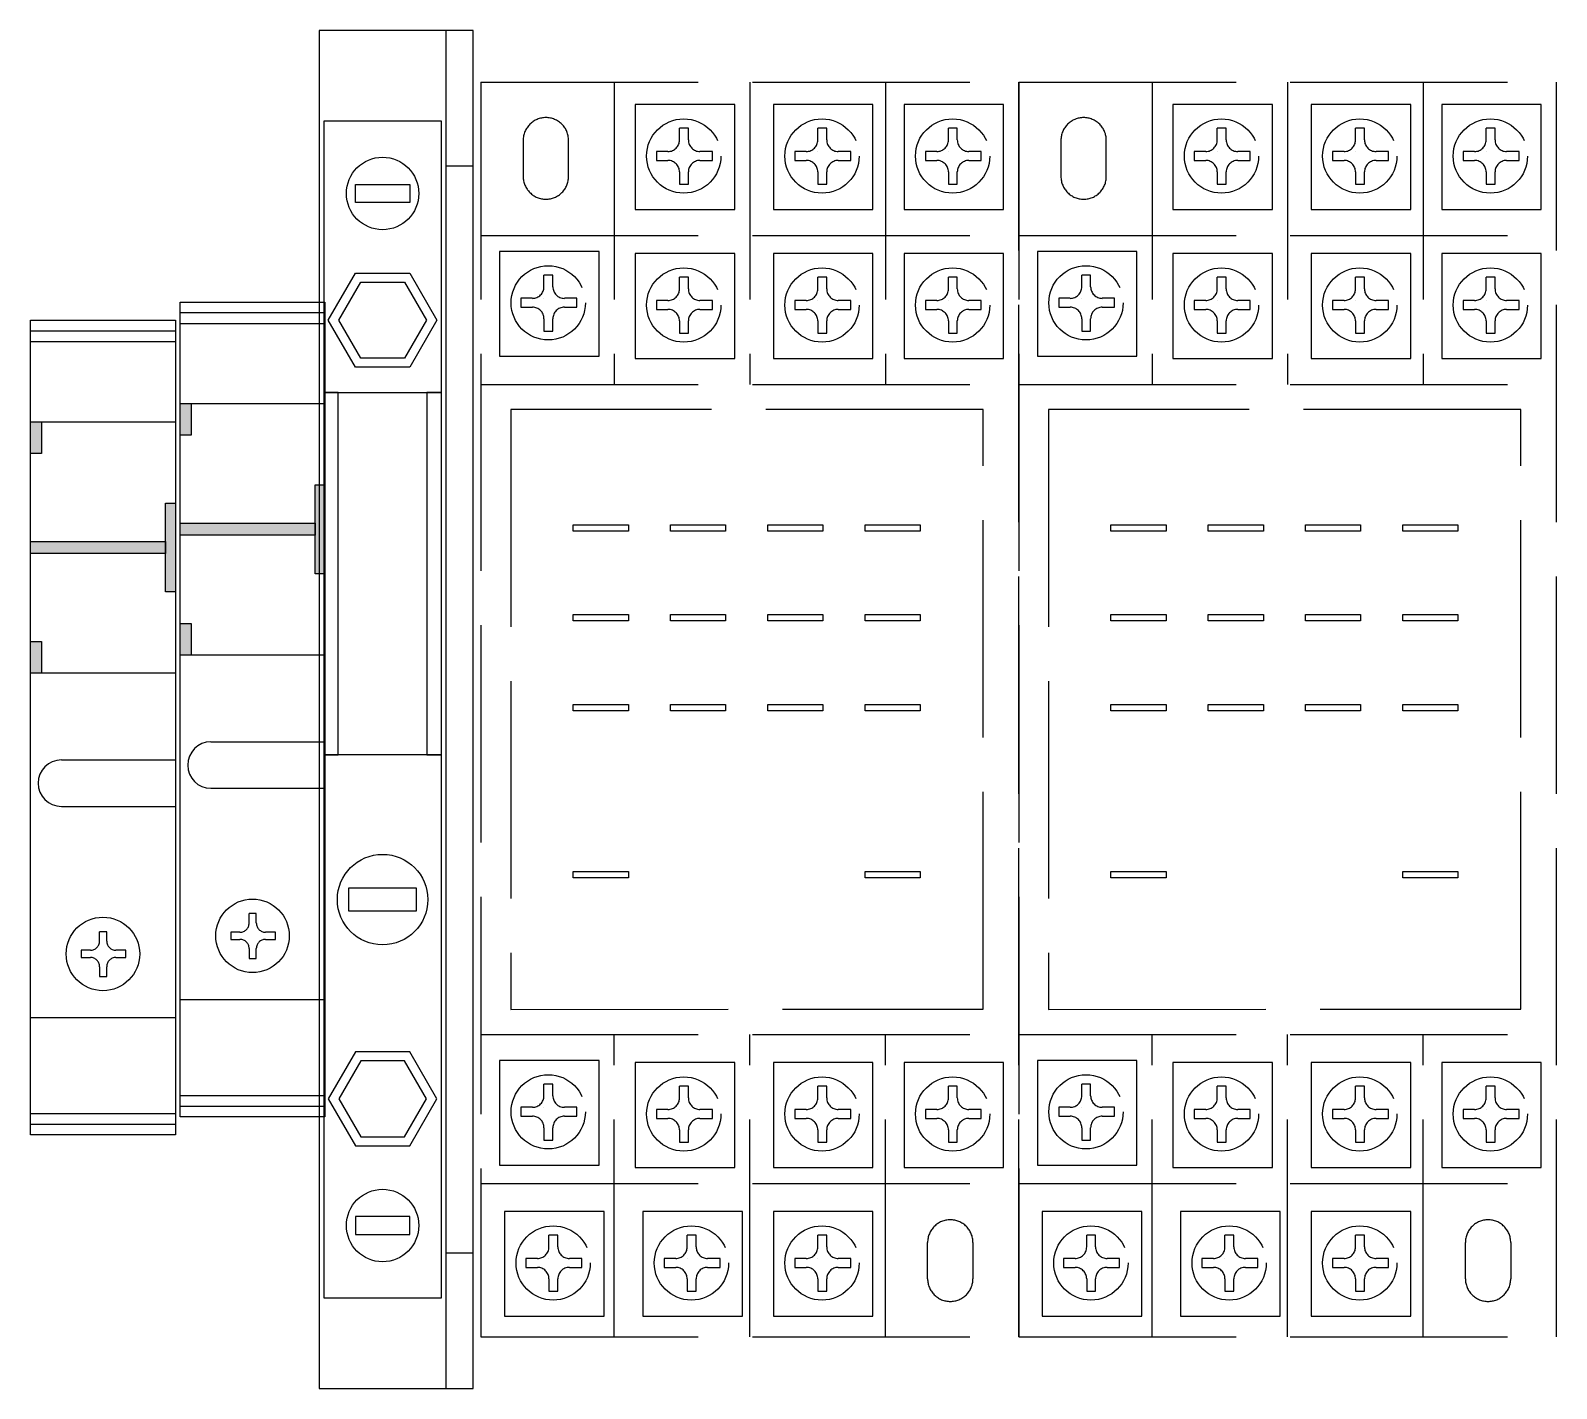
# Model space of a CAD drawing. Extents: x 325957 to 326957, y 371804 to 374004.
# Drawn here: x 326456.9 to 326541.2, y 372569.7 to 372644.7 of the extents above; entities that cross this region are included whole.
import ezdxf

# ---------------------------------------------------------------- set-up
doc = ezdxf.new("R2010")
doc.units = 0
doc.header["$MEASUREMENT"] = 0
doc.linetypes.add('ACAD_ISO02W100', pattern=[15, 12, -3])
for name, color, linetype in [('DRAW', 123, 'Continuous'), ('Layer1', 7, 'Continuous'), ('文字', 3, 'Continuous')]:
    doc.layers.add(name, color=color, linetype=linetype)

# ---------------------------------------------------------------- blocks, each defined once
blk = doc.blocks.new('9159003836d51118-d3b2-439b-a563-3f800d78a325')
for points in [[(4.758, -208.47), (4.758, -207.869), (3.009, -207.869), (3.009, -208.47)], [(9.622, -215.321), (10.283, -215.321), (10.283, -207.869), (9.622, -207.869)], [(15.147, -207.869), (15.147, -208.47), (16.896, -208.47), (16.896, -207.869)], [(7.501, -215.321), (7.501, -215.869), (12.405, -215.869), (12.405, -215.321)]]:
    blk.add_hatch(color=7).paths.add_polyline_path(points)
at = {"color": 0}
for p, q in [((-21.907, -207.869), (-21.907, -215.869)), ((-21.315, -207.869), (-21.315, -215.869)), ((-16.017, -207.869), (-16.017, -215.869)), ((21.327, -207.869), (21.327, -215.869)), ((21.92, -207.869), (21.92, -215.869)), ((-4.353, -209.572), (-4.353, -215.869)), ((-1.785, -209.572), (-1.785, -215.869))]:
    blk.add_line(p, q, dxfattribs=at)
at = {"color": 0, "elevation": 0}
for points in [[(22.5, -207.869), (22.5, -215.869), (-22.5, -215.869), (-22.5, -207.869)], [(16.896, -207.869), (16.896, -215.869), (3.009, -215.869), (3.009, -207.869)], [(4.758, -207.869), (4.758, -208.47), (3.009, -208.47), (3.009, -207.869)], [(10.283, -207.869), (10.283, -215.321), (9.622, -215.321), (9.622, -207.869)], [(16.896, -207.869), (16.896, -208.47), (15.147, -208.47), (15.147, -207.869)], [(12.405, -215.321), (12.405, -215.869), (7.501, -215.869), (7.501, -215.321)]]:
    blk.add_lwpolyline(points, close=True, dxfattribs=at)
at = {"color": 0}
blk.add_arc((-3.069, -209.572), 1.284, 0, 180, dxfattribs=at)
at = {"layer": 'Layer1', "color": 7, "lineweight": -3, "ltscale": 50}
blk.add_circle((-12.5, -211.869), 2.029, dxfattribs=at)
at = {"layer": '文字', "color": 7, "linetype": 'ACAD_ISO02W100'}
for p, q in [((-12.694, -210.663), (-12.694, -211.173)), ((-12.3, -210.663), (-12.694, -210.663)), ((-12.3, -211.173), (-12.3, -210.663)), ((-13.204, -211.682), (-13.748, -211.682)), ((-13.748, -211.682), (-13.748, -212.076)), ((-13.748, -212.076), (-13.204, -212.076)), ((-11.791, -211.682), (-11.275, -211.682)), ((-11.791, -212.076), (-11.275, -212.076)), ((-11.275, -212.076), (-11.275, -211.682)), ((-12.694, -212.585), (-12.694, -213.136)), ((-12.694, -213.136), (-12.3, -213.136)), ((-12.3, -213.136), (-12.3, -212.585))]:
    blk.add_line(p, q, dxfattribs=at)
for centre, start, end in [((-13.204, -211.173), 270, 0), ((-11.791, -211.173), 180, 270), ((-13.204, -212.585), 0, 90), ((-11.791, -212.585), 90, 180)]:
    blk.add_arc(centre, 0.509, start, end, dxfattribs=at)
blk = doc.blocks.new('929902112a7597870-afd6-45a2-8836-15fd9256844c')
for points in [[(4.758, 215.268), (4.758, 215.869), (3.009, 215.869), (3.009, 215.268)], [(9.622, 208.416), (10.283, 208.416), (10.283, 215.869), (9.622, 215.869)], [(15.147, 215.869), (15.147, 215.268), (16.896, 215.268), (16.896, 215.869)], [(7.501, 208.416), (7.501, 207.869), (12.405, 207.869), (12.405, 208.416)]]:
    blk.add_hatch(color=7).paths.add_polyline_path(points)
at = {"color": 0}
for p, q in [((-21.907, 215.869), (-21.907, 207.869)), ((-21.315, 215.869), (-21.315, 207.869)), ((-16.017, 215.869), (-16.017, 207.869)), ((21.327, 215.869), (21.327, 207.869)), ((21.92, 215.869), (21.92, 207.869)), ((-4.353, 214.166), (-4.353, 207.869)), ((-1.785, 214.166), (-1.785, 207.869))]:
    blk.add_line(p, q, dxfattribs=at)
at = {"color": 0, "elevation": 0}
for points in [[(22.5, 215.869), (22.5, 207.869), (-22.5, 207.869), (-22.5, 215.869)], [(16.896, 215.869), (16.896, 207.869), (3.009, 207.869), (3.009, 215.869)], [(4.758, 215.869), (4.758, 215.268), (3.009, 215.268), (3.009, 215.869)], [(10.283, 215.869), (10.283, 208.416), (9.622, 208.416), (9.622, 215.869)], [(16.896, 215.869), (16.896, 215.268), (15.147, 215.268), (15.147, 215.869)], [(12.405, 208.416), (12.405, 207.869), (7.501, 207.869), (7.501, 208.416)]]:
    blk.add_lwpolyline(points, close=True, dxfattribs=at)
at = {"color": 0}
blk.add_arc((-3.069, 214.166), 1.284, 0, 180, dxfattribs=at)
at = {"layer": 'DRAW', "color": 7, "ltscale": 0.3, "elevation": 0}
for points in [[(37.5, 199.686), (37.5, 208.186), (-37.5, 208.186), (-37.5, 199.686)], [(-2.5, 201.436), (-2.5, 207.936), (-32.5, 207.936), (-32.5, 201.436)], [(-24.098, 203.186), (-21.5, 201.686), (-18.902, 203.186), (-18.902, 206.186), (-21.5, 207.686), (-24.098, 206.186)], [(17.5, 207.136), (17.5, 207.936), (-2.5, 207.936), (-2.5, 207.136)], [(32.5, 201.436), (32.5, 207.936), (17.5, 207.936), (17.5, 201.436)], [(24.098, 203.186), (21.5, 201.686), (18.902, 203.186), (18.902, 206.186), (21.5, 207.686), (24.098, 206.186)], [(-23.598, 203.474), (-21.5, 202.263), (-19.402, 203.474), (-19.402, 205.897), (-21.5, 207.108), (-23.598, 205.897)], [(-9.875, 202.811), (-9.875, 206.561), (-11.125, 206.561), (-11.125, 202.811)], [(23.598, 203.474), (21.5, 202.263), (19.402, 203.474), (19.402, 205.897), (21.5, 207.108), (23.598, 205.897)], [(-28, 203.186), (-28, 206.186), (-29, 206.186), (-29, 203.186)], [(28, 203.186), (28, 206.186), (29, 206.186), (29, 203.186)], [(17.5, 201.436), (17.5, 202.236), (-2.5, 202.236), (-2.5, 201.436)], [(37.5, 199.686), (37.5, 201.186), (-37.5, 201.186), (-37.5, 199.686)], [(30, 199.686), (30, 201.186), (-30, 201.186), (-30, 199.686)]]:
    blk.add_lwpolyline(points, close=True, dxfattribs=at)
at = {"layer": 'DRAW', "color": 7, "ltscale": 0.3}
for centre, radius in [((-28.5, 204.686), 2), ((-10.5, 204.686), 2.5), ((28.5, 204.686), 2)]:
    blk.add_circle(centre, radius, dxfattribs=at)
at = {"layer": 'Layer1', "color": 7, "lineweight": -3, "ltscale": 50}
blk.add_circle((-12.5, 211.869), 2.029, dxfattribs=at)
at = {"layer": '文字', "color": 7, "linetype": 'ACAD_ISO02W100'}
for p, q in [((-12.694, 213.074), (-12.694, 212.565)), ((-12.3, 213.074), (-12.694, 213.074)), ((-12.3, 212.565), (-12.3, 213.074)), ((-13.204, 212.056), (-13.748, 212.056)), ((-13.748, 212.056), (-13.748, 211.662)), ((-13.748, 211.662), (-13.204, 211.662)), ((-11.791, 212.056), (-11.275, 212.056)), ((-11.791, 211.662), (-11.275, 211.662)), ((-11.275, 211.662), (-11.275, 212.056)), ((-12.694, 211.153), (-12.694, 210.602)), ((-12.3, 210.602), (-12.3, 211.153)), ((-12.694, 210.602), (-12.3, 210.602))]:
    blk.add_line(p, q, dxfattribs=at)
at = {"layer": '文字', "color": 0, "linetype": 'ACAD_ISO02W100'}
for p, q in [((34.65, 199.253), (-34.65, 199.253)), ((-34.65, 199.253), (-34.65, 169.553)), ((-34.65, 199.253), (-34.65, 169.553)), ((-26.184, 199.253), (-26.184, 169.553)), ((-17.956, 199.253), (-17.956, 169.553)), ((17.956, 199.253), (17.956, 169.553)), ((26.184, 199.253), (26.184, 169.553)), ((34.65, 199.253), (34.65, 169.553)), ((-30.811, 196.773), (-30.811, 196.137)), ((-30.319, 196.773), (-30.811, 196.773)), ((-30.319, 196.137), (-30.319, 196.773)), ((-22.464, 197.046), (-22.464, 196.41)), ((-21.972, 197.046), (-22.464, 197.046)), ((-21.972, 196.41), (-21.972, 197.046)), ((22.216, 197.046), (22.216, 196.41)), ((22.709, 197.046), (22.216, 197.046)), ((22.709, 196.41), (22.709, 197.046)), ((-23.101, 195.773), (-23.781, 195.773)), ((-23.781, 195.773), (-23.781, 195.281)), ((-21.972, 195.773), (-21.972, 195.773)), ((-21.335, 195.773), (-20.69, 195.773)), ((-20.69, 195.281), (-20.69, 195.773)), ((21.58, 195.773), (20.9, 195.773)), ((20.9, 195.773), (20.9, 195.281)), ((22.709, 195.773), (22.709, 195.773)), ((23.345, 195.773), (23.991, 195.773)), ((23.991, 195.281), (23.991, 195.773)), ((-31.447, 195.5), (-32.128, 195.5)), ((-32.128, 195.5), (-32.128, 195.008)), ((-32.128, 195.008), (-31.447, 195.008)), ((-30.319, 195.5), (-30.319, 195.5)), ((-29.682, 195.5), (-29.037, 195.5)), ((-29.682, 195.008), (-29.037, 195.008)), ((-29.037, 195.008), (-29.037, 195.5)), ((-23.781, 195.281), (-23.101, 195.281)), ((-21.335, 195.281), (-20.69, 195.281)), ((20.9, 195.281), (21.58, 195.281)), ((23.345, 195.281), (23.991, 195.281)), ((-30.811, 194.371), (-30.811, 193.682)), ((-30.319, 193.682), (-30.319, 194.371)), ((-22.464, 194.644), (-22.464, 193.955)), ((-22.464, 193.955), (-21.972, 193.955)), ((-21.972, 193.955), (-21.972, 194.644)), ((22.216, 194.644), (22.216, 193.955)), ((22.216, 193.955), (22.709, 193.955)), ((22.709, 193.955), (22.709, 194.644)), ((-30.811, 193.682), (-30.319, 193.682)), ((-34.65, 191.888), (-17.956, 191.888)), ((34.65, 191.888), (17.956, 191.888)), ((-30.811, 189.136), (-30.811, 188.499)), ((-30.319, 189.136), (-30.811, 189.136)), ((-30.319, 188.499), (-30.319, 189.136)), ((-22.583, 189.561), (-22.583, 188.924)), ((-22.091, 189.561), (-22.583, 189.561)), ((-22.091, 188.924), (-22.091, 189.561)), ((22.097, 189.561), (22.097, 188.924)), ((22.59, 189.561), (22.097, 189.561)), ((22.59, 188.924), (22.59, 189.561)), ((30.325, 189.561), (30.325, 188.924)), ((30.817, 189.561), (30.325, 189.561)), ((30.817, 188.924), (30.817, 189.561)), ((-23.22, 188.288), (-23.9, 188.288)), ((-23.9, 188.288), (-23.9, 187.795)), ((-22.091, 188.288), (-22.091, 188.288)), ((-21.454, 188.288), (-20.809, 188.288)), ((-20.809, 187.795), (-20.809, 188.288)), ((21.461, 188.288), (20.781, 188.288)), ((20.781, 188.288), (20.781, 187.795)), ((22.59, 188.288), (22.59, 188.288)), ((23.226, 188.288), (23.871, 188.288)), ((23.871, 187.795), (23.871, 188.288)), ((29.688, 188.288), (29.008, 188.288)), ((29.008, 188.288), (29.008, 187.795)), ((30.817, 188.288), (30.817, 188.288)), ((31.454, 188.288), (32.099, 188.288)), ((32.099, 187.795), (32.099, 188.288)), ((-31.447, 187.863), (-32.128, 187.863)), ((-32.128, 187.863), (-32.128, 187.37)), ((-32.128, 187.37), (-31.447, 187.37)), ((-30.319, 187.863), (-30.319, 187.863)), ((-29.682, 187.863), (-29.037, 187.863)), ((-29.682, 187.37), (-29.037, 187.37)), ((-29.037, 187.37), (-29.037, 187.863)), ((-23.9, 187.795), (-23.22, 187.795)), ((-22.583, 187.159), (-22.583, 186.47)), ((-22.091, 186.47), (-22.091, 187.159)), ((-21.454, 187.795), (-20.809, 187.795)), ((20.781, 187.795), (21.461, 187.795)), ((22.097, 187.159), (22.097, 186.47)), ((22.59, 186.47), (22.59, 187.159)), ((23.226, 187.795), (23.871, 187.795)), ((29.008, 187.795), (29.688, 187.795)), ((30.325, 187.159), (30.325, 186.47)), ((30.817, 186.47), (30.817, 187.159)), ((31.454, 187.795), (32.099, 187.795)), ((-30.811, 186.734), (-30.811, 186.045)), ((-30.319, 186.045), (-30.319, 186.734)), ((-22.583, 186.47), (-22.091, 186.47)), ((22.097, 186.47), (22.59, 186.47)), ((30.325, 186.47), (30.817, 186.47)), ((-30.811, 186.045), (-30.319, 186.045)), ((-34.65, 184.403), (-17.956, 184.403)), ((34.65, 184.403), (17.956, 184.403)), ((-30.811, 181.923), (-30.811, 181.287)), ((-30.319, 181.923), (-30.811, 181.923)), ((-30.319, 181.287), (-30.319, 181.923)), ((-22.583, 181.923), (-22.583, 181.287)), ((-22.091, 181.923), (-22.583, 181.923)), ((-22.091, 181.287), (-22.091, 181.923)), ((22.097, 181.923), (22.097, 181.287)), ((22.59, 181.923), (22.097, 181.923)), ((22.59, 181.287), (22.59, 181.923)), ((30.325, 181.923), (30.325, 181.287)), ((30.817, 181.923), (30.325, 181.923)), ((30.817, 181.287), (30.817, 181.923)), ((-31.447, 180.65), (-32.128, 180.65)), ((-32.128, 180.65), (-32.128, 180.158)), ((-30.319, 180.65), (-30.319, 180.65)), ((-29.682, 180.65), (-29.037, 180.65)), ((-29.037, 180.158), (-29.037, 180.65)), ((-23.22, 180.65), (-23.9, 180.65)), ((-23.9, 180.65), (-23.9, 180.158)), ((-22.091, 180.65), (-22.091, 180.65)), ((-21.454, 180.65), (-20.809, 180.65)), ((-20.809, 180.158), (-20.809, 180.65)), ((21.461, 180.65), (20.781, 180.65)), ((20.781, 180.65), (20.781, 180.158)), ((22.59, 180.65), (22.59, 180.65)), ((23.226, 180.65), (23.871, 180.65)), ((23.871, 180.158), (23.871, 180.65)), ((29.688, 180.65), (29.008, 180.65)), ((29.008, 180.65), (29.008, 180.158)), ((30.817, 180.65), (30.817, 180.65)), ((31.454, 180.65), (32.099, 180.65)), ((32.099, 180.158), (32.099, 180.65)), ((-32.128, 180.158), (-31.447, 180.158)), ((-30.811, 179.521), (-30.811, 178.832)), ((-30.319, 178.832), (-30.319, 179.521)), ((-29.682, 180.158), (-29.037, 180.158)), ((-23.9, 180.158), (-23.22, 180.158)), ((-22.583, 179.521), (-22.583, 178.832)), ((-22.091, 178.832), (-22.091, 179.521)), ((-21.454, 180.158), (-20.809, 180.158)), ((20.781, 180.158), (21.461, 180.158)), ((22.097, 179.521), (22.097, 178.832)), ((22.59, 178.832), (22.59, 179.521)), ((23.226, 180.158), (23.871, 180.158)), ((29.008, 180.158), (29.688, 180.158)), ((30.325, 179.521), (30.325, 178.832)), ((30.817, 178.832), (30.817, 179.521)), ((31.454, 180.158), (32.099, 180.158)), ((-30.811, 178.832), (-30.319, 178.832)), ((-22.583, 178.832), (-22.091, 178.832)), ((22.097, 178.832), (22.59, 178.832)), ((30.325, 178.832), (30.817, 178.832)), ((-34.65, 176.917), (-17.956, 176.917)), ((34.65, 176.917), (17.956, 176.917)), ((-22.583, 174.711), (-22.583, 174.074)), ((-22.091, 174.711), (-22.583, 174.711)), ((-22.091, 174.074), (-22.091, 174.711)), ((22.097, 174.711), (22.097, 174.074)), ((22.59, 174.711), (22.097, 174.711)), ((22.59, 174.074), (22.59, 174.711)), ((30.325, 174.711), (30.325, 174.074)), ((30.817, 174.711), (30.325, 174.711)), ((30.817, 174.074), (30.817, 174.711)), ((-23.22, 173.438), (-23.9, 173.438)), ((-23.9, 173.438), (-23.9, 172.945)), ((-23.9, 172.945), (-23.22, 172.945)), ((-22.091, 173.438), (-22.091, 173.438)), ((-21.454, 173.438), (-20.809, 173.438)), ((-21.454, 172.945), (-20.809, 172.945)), ((-20.809, 172.945), (-20.809, 173.438)), ((21.461, 173.438), (20.781, 173.438)), ((20.781, 173.438), (20.781, 172.945)), ((20.781, 172.945), (21.461, 172.945)), ((22.59, 173.438), (22.59, 173.438)), ((23.226, 173.438), (23.871, 173.438)), ((23.226, 172.945), (23.871, 172.945)), ((23.871, 172.945), (23.871, 173.438)), ((29.688, 173.438), (29.008, 173.438)), ((29.008, 173.438), (29.008, 172.945)), ((29.008, 172.945), (29.688, 172.945)), ((30.817, 173.438), (30.817, 173.438)), ((31.454, 173.438), (32.099, 173.438)), ((31.454, 172.945), (32.099, 172.945)), ((32.099, 172.945), (32.099, 173.438)), ((-22.583, 172.309), (-22.583, 171.62)), ((-22.091, 171.62), (-22.091, 172.309)), ((22.097, 172.309), (22.097, 171.62)), ((22.59, 171.62), (22.59, 172.309)), ((30.325, 172.309), (30.325, 171.62)), ((30.817, 171.62), (30.817, 172.309)), ((-22.583, 171.62), (-22.091, 171.62)), ((22.097, 171.62), (22.59, 171.62)), ((30.325, 171.62), (30.817, 171.62)), ((-34.65, 169.553), (34.65, 169.553)), ((34.65, 169.553), (-34.65, 169.553)), ((-34.65, 169.553), (-34.65, 139.853)), ((-34.65, 169.553), (-34.65, 139.853)), ((-26.184, 169.553), (-26.184, 139.853)), ((-17.956, 169.553), (-17.956, 139.853)), ((17.956, 169.553), (17.956, 139.853)), ((26.184, 169.553), (26.184, 139.853)), ((34.65, 169.553), (34.65, 139.853)), ((-30.811, 167.073), (-30.811, 166.437)), ((-30.319, 167.073), (-30.811, 167.073)), ((-30.319, 166.437), (-30.319, 167.073)), ((-22.464, 167.346), (-22.464, 166.71)), ((-21.972, 167.346), (-22.464, 167.346)), ((-21.972, 166.71), (-21.972, 167.346)), ((22.216, 167.346), (22.216, 166.71)), ((22.709, 167.346), (22.216, 167.346)), ((22.709, 166.71), (22.709, 167.346)), ((-23.101, 166.073), (-23.781, 166.073)), ((-23.781, 166.073), (-23.781, 165.581)), ((-21.972, 166.073), (-21.972, 166.073)), ((-21.335, 166.073), (-20.69, 166.073)), ((-20.69, 165.581), (-20.69, 166.073)), ((21.58, 166.073), (20.9, 166.073)), ((20.9, 166.073), (20.9, 165.581)), ((22.709, 166.073), (22.709, 166.073)), ((23.345, 166.073), (23.991, 166.073)), ((23.991, 165.581), (23.991, 166.073)), ((-31.447, 165.8), (-32.128, 165.8)), ((-32.128, 165.8), (-32.128, 165.308)), ((-32.128, 165.308), (-31.447, 165.308)), ((-30.319, 165.8), (-30.319, 165.8)), ((-29.682, 165.8), (-29.037, 165.8)), ((-29.682, 165.308), (-29.037, 165.308)), ((-29.037, 165.308), (-29.037, 165.8)), ((-23.781, 165.581), (-23.101, 165.581)), ((-21.335, 165.581), (-20.69, 165.581)), ((20.9, 165.581), (21.58, 165.581)), ((23.345, 165.581), (23.991, 165.581)), ((-30.811, 164.671), (-30.811, 163.982)), ((-30.319, 163.982), (-30.319, 164.671)), ((-22.464, 164.944), (-22.464, 164.255)), ((-21.972, 164.255), (-21.972, 164.944)), ((22.216, 164.944), (22.216, 164.255)), ((22.709, 164.255), (22.709, 164.944)), ((-30.811, 163.982), (-30.319, 163.982)), ((-22.464, 164.255), (-21.972, 164.255)), ((22.216, 164.255), (22.709, 164.255)), ((-34.65, 162.188), (-17.956, 162.188)), ((34.65, 162.188), (17.956, 162.188)), ((-30.811, 159.436), (-30.811, 158.799)), ((-30.319, 159.436), (-30.811, 159.436)), ((-30.319, 158.799), (-30.319, 159.436)), ((-22.583, 159.861), (-22.583, 159.224)), ((-22.091, 159.861), (-22.583, 159.861)), ((-22.091, 159.224), (-22.091, 159.861)), ((22.097, 159.861), (22.097, 159.224)), ((22.59, 159.861), (22.097, 159.861)), ((22.59, 159.224), (22.59, 159.861)), ((30.325, 159.861), (30.325, 159.224)), ((30.817, 159.861), (30.325, 159.861)), ((30.817, 159.224), (30.817, 159.861)), ((-23.22, 158.588), (-23.9, 158.588)), ((-23.9, 158.588), (-23.9, 158.095)), ((-22.091, 158.588), (-22.091, 158.588)), ((-21.454, 158.588), (-20.809, 158.588)), ((-20.809, 158.095), (-20.809, 158.588)), ((21.461, 158.588), (20.781, 158.588)), ((20.781, 158.588), (20.781, 158.095)), ((22.59, 158.588), (22.59, 158.588)), ((23.226, 158.588), (23.871, 158.588)), ((23.871, 158.095), (23.871, 158.588)), ((29.688, 158.588), (29.008, 158.588)), ((29.008, 158.588), (29.008, 158.095)), ((30.817, 158.588), (30.817, 158.588)), ((31.454, 158.588), (32.099, 158.588)), ((32.099, 158.095), (32.099, 158.588)), ((-31.447, 158.163), (-32.128, 158.163)), ((-32.128, 158.163), (-32.128, 157.67)), ((-32.128, 157.67), (-31.447, 157.67)), ((-30.319, 158.163), (-30.319, 158.163)), ((-29.682, 158.163), (-29.037, 158.163)), ((-29.682, 157.67), (-29.037, 157.67)), ((-29.037, 157.67), (-29.037, 158.163)), ((-23.9, 158.095), (-23.22, 158.095)), ((-21.454, 158.095), (-20.809, 158.095)), ((20.781, 158.095), (21.461, 158.095)), ((23.226, 158.095), (23.871, 158.095)), ((29.008, 158.095), (29.688, 158.095)), ((31.454, 158.095), (32.099, 158.095)), ((-30.811, 157.034), (-30.811, 156.345)), ((-30.319, 156.345), (-30.319, 157.034)), ((-22.583, 157.459), (-22.583, 156.77)), ((-22.583, 156.77), (-22.091, 156.77)), ((-22.091, 156.77), (-22.091, 157.459)), ((22.097, 157.459), (22.097, 156.77)), ((22.097, 156.77), (22.59, 156.77)), ((22.59, 156.77), (22.59, 157.459)), ((30.325, 157.459), (30.325, 156.77)), ((30.325, 156.77), (30.817, 156.77)), ((30.817, 156.77), (30.817, 157.459)), ((-30.811, 156.345), (-30.319, 156.345)), ((-34.65, 154.703), (-17.956, 154.703)), ((34.65, 154.703), (17.956, 154.703)), ((-30.811, 152.223), (-30.811, 151.587)), ((-30.319, 152.223), (-30.811, 152.223)), ((-30.319, 151.587), (-30.319, 152.223)), ((-22.583, 152.223), (-22.583, 151.587)), ((-22.091, 152.223), (-22.583, 152.223)), ((-22.091, 151.587), (-22.091, 152.223)), ((22.097, 152.223), (22.097, 151.587)), ((22.59, 152.223), (22.097, 152.223)), ((22.59, 151.587), (22.59, 152.223)), ((30.325, 152.223), (30.325, 151.587)), ((30.817, 152.223), (30.325, 152.223)), ((30.817, 151.587), (30.817, 152.223)), ((-31.447, 150.95), (-32.128, 150.95)), ((-32.128, 150.95), (-32.128, 150.458)), ((-30.319, 150.95), (-30.319, 150.95)), ((-29.682, 150.95), (-29.037, 150.95)), ((-29.037, 150.458), (-29.037, 150.95)), ((-23.22, 150.95), (-23.9, 150.95)), ((-23.9, 150.95), (-23.9, 150.458)), ((-22.091, 150.95), (-22.091, 150.95)), ((-21.454, 150.95), (-20.809, 150.95)), ((-20.809, 150.458), (-20.809, 150.95)), ((21.461, 150.95), (20.781, 150.95)), ((20.781, 150.95), (20.781, 150.458)), ((22.59, 150.95), (22.59, 150.95)), ((23.226, 150.95), (23.871, 150.95)), ((23.871, 150.458), (23.871, 150.95)), ((29.688, 150.95), (29.008, 150.95)), ((29.008, 150.95), (29.008, 150.458)), ((30.817, 150.95), (30.817, 150.95)), ((31.454, 150.95), (32.099, 150.95)), ((32.099, 150.458), (32.099, 150.95)), ((-32.128, 150.458), (-31.447, 150.458)), ((-29.682, 150.458), (-29.037, 150.458)), ((-23.9, 150.458), (-23.22, 150.458)), ((-21.454, 150.458), (-20.809, 150.458)), ((20.781, 150.458), (21.461, 150.458)), ((23.226, 150.458), (23.871, 150.458)), ((29.008, 150.458), (29.688, 150.458)), ((31.454, 150.458), (32.099, 150.458)), ((-30.811, 149.821), (-30.811, 149.132)), ((-30.319, 149.132), (-30.319, 149.821)), ((-22.583, 149.821), (-22.583, 149.132)), ((-22.091, 149.132), (-22.091, 149.821)), ((22.097, 149.821), (22.097, 149.132)), ((22.59, 149.132), (22.59, 149.821)), ((30.325, 149.821), (30.325, 149.132)), ((30.817, 149.132), (30.817, 149.821)), ((-30.811, 149.132), (-30.319, 149.132)), ((-22.583, 149.132), (-22.091, 149.132)), ((22.097, 149.132), (22.59, 149.132)), ((30.325, 149.132), (30.817, 149.132)), ((-34.65, 147.217), (-17.956, 147.217)), ((34.65, 147.217), (17.956, 147.217)), ((-22.583, 145.011), (-22.583, 144.374)), ((-22.091, 145.011), (-22.583, 145.011)), ((-22.091, 144.374), (-22.091, 145.011)), ((22.097, 145.011), (22.097, 144.374)), ((22.59, 145.011), (22.097, 145.011)), ((22.59, 144.374), (22.59, 145.011)), ((30.325, 145.011), (30.325, 144.374)), ((30.817, 145.011), (30.325, 145.011)), ((30.817, 144.374), (30.817, 145.011)), ((-23.22, 143.738), (-23.9, 143.738)), ((-23.9, 143.738), (-23.9, 143.245)), ((-22.091, 143.738), (-22.091, 143.738)), ((-21.454, 143.738), (-20.809, 143.738)), ((-20.809, 143.245), (-20.809, 143.738)), ((21.461, 143.738), (20.781, 143.738)), ((20.781, 143.738), (20.781, 143.245)), ((22.59, 143.738), (22.59, 143.738)), ((23.226, 143.738), (23.871, 143.738)), ((23.871, 143.245), (23.871, 143.738)), ((29.688, 143.738), (29.008, 143.738)), ((29.008, 143.738), (29.008, 143.245)), ((30.817, 143.738), (30.817, 143.738)), ((31.454, 143.738), (32.099, 143.738)), ((32.099, 143.245), (32.099, 143.738)), ((-23.9, 143.245), (-23.22, 143.245)), ((-22.583, 142.609), (-22.583, 141.92)), ((-22.091, 141.92), (-22.091, 142.609)), ((-21.454, 143.245), (-20.809, 143.245)), ((20.781, 143.245), (21.461, 143.245)), ((22.097, 142.609), (22.097, 141.92)), ((22.59, 141.92), (22.59, 142.609)), ((23.226, 143.245), (23.871, 143.245)), ((29.008, 143.245), (29.688, 143.245)), ((30.325, 142.609), (30.325, 141.92)), ((30.817, 141.92), (30.817, 142.609)), ((31.454, 143.245), (32.099, 143.245)), ((-22.583, 141.92), (-22.091, 141.92)), ((22.097, 141.92), (22.59, 141.92)), ((30.325, 141.92), (30.817, 141.92)), ((-34.65, 139.853), (34.65, 139.853))]:
    blk.add_line(p, q, dxfattribs=at)
at = {"layer": '文字', "color": 0, "linetype": 'ACAD_ISO02W100', "elevation": 0}
for points in [[(-25.167, 198.223), (-25.167, 192.726), (-19.38, 192.726), (-19.38, 198.223)], [(19.514, 198.223), (19.514, 192.726), (25.3, 192.726), (25.3, 198.223)], [(-33.514, 197.95), (-33.514, 192.453), (-27.727, 192.453), (-27.727, 197.95)], [(-16.569, 197.606), (-16.546, 171.524), (16.569, 171.524), (16.569, 197.606)], [(-8.946, 194.158), (-8.946, 191.112), (-9.295, 191.112), (-9.295, 194.158)], [(0.283, 194.158), (0.283, 191.112), (-0.066, 191.112), (-0.066, 194.158)], [(5.238, 194.158), (5.238, 191.112), (4.889, 191.112), (4.889, 194.158)], [(10.193, 194.158), (10.193, 191.112), (9.844, 191.112), (9.844, 194.158)], [(-25.286, 190.737), (-25.286, 185.241), (-19.499, 185.241), (-19.499, 190.737)], [(19.394, 190.737), (19.394, 185.241), (25.181, 185.241), (25.181, 190.737)], [(27.622, 190.737), (27.622, 185.241), (33.409, 185.241), (33.409, 190.737)], [(-33.514, 190.312), (-33.514, 184.815), (-27.727, 184.815), (-27.727, 190.312)], [(0.283, 188.786), (0.283, 185.74), (-0.066, 185.74), (-0.066, 188.786)], [(5.238, 188.786), (5.238, 185.74), (4.889, 185.74), (4.889, 188.786)], [(10.193, 188.786), (10.193, 185.74), (9.844, 185.74), (9.844, 188.786)], [(-33.514, 183.1), (-33.514, 177.603), (-27.727, 177.603), (-27.727, 183.1)], [(-25.286, 183.1), (-25.286, 177.603), (-19.499, 177.603), (-19.499, 183.1)], [(0.283, 183.414), (0.283, 180.368), (-0.066, 180.368), (-0.066, 183.414)], [(5.238, 183.414), (5.238, 180.368), (4.889, 180.368), (4.889, 183.414)], [(10.193, 183.414), (10.193, 180.368), (9.844, 180.368), (9.844, 183.414)], [(19.394, 183.1), (19.394, 177.603), (25.181, 177.603), (25.181, 183.1)], [(27.622, 183.1), (27.622, 177.603), (33.409, 177.603), (33.409, 183.1)], [(-8.946, 178.042), (-8.946, 174.996), (-9.295, 174.996), (-9.295, 178.042)], [(0.283, 178.042), (0.283, 174.996), (-0.066, 174.996), (-0.066, 178.042)], [(5.238, 178.042), (5.238, 174.996), (4.889, 174.996), (4.889, 178.042)], [(10.193, 178.042), (10.193, 174.996), (9.844, 174.996), (9.844, 178.042)], [(-25.286, 175.887), (-25.286, 170.391), (-19.499, 170.391), (-19.499, 175.887)], [(19.394, 175.887), (19.394, 170.391), (25.181, 170.391), (25.181, 175.887)], [(27.622, 175.887), (27.622, 170.391), (33.409, 170.391), (33.409, 175.887)], [(-33.514, 168.25), (-33.514, 162.753), (-27.727, 162.753), (-27.727, 168.25)], [(-25.167, 168.523), (-25.167, 163.026), (-19.38, 163.026), (-19.38, 168.523)], [(-16.569, 167.906), (-16.546, 141.824), (16.569, 141.824), (16.569, 167.906)], [(19.514, 168.523), (19.514, 163.026), (25.3, 163.026), (25.3, 168.523)], [(-8.946, 164.458), (-8.946, 161.412), (-9.295, 161.412), (-9.295, 164.458)], [(0.283, 164.458), (0.283, 161.412), (-0.066, 161.412), (-0.066, 164.458)], [(5.238, 164.458), (5.238, 161.412), (4.889, 161.412), (4.889, 164.458)], [(10.193, 164.458), (10.193, 161.412), (9.844, 161.412), (9.844, 164.458)], [(-25.286, 161.037), (-25.286, 155.541), (-19.499, 155.541), (-19.499, 161.037)], [(19.394, 161.037), (19.394, 155.541), (25.181, 155.541), (25.181, 161.037)], [(27.622, 161.037), (27.622, 155.541), (33.409, 155.541), (33.409, 161.037)], [(-33.514, 160.612), (-33.514, 155.115), (-27.727, 155.115), (-27.727, 160.612)], [(0.283, 159.086), (0.283, 156.04), (-0.066, 156.04), (-0.066, 159.086)], [(5.238, 159.086), (5.238, 156.04), (4.889, 156.04), (4.889, 159.086)], [(10.193, 159.086), (10.193, 156.04), (9.844, 156.04), (9.844, 159.086)], [(-33.514, 153.4), (-33.514, 147.903), (-27.727, 147.903), (-27.727, 153.4)], [(-25.286, 153.4), (-25.286, 147.903), (-19.499, 147.903), (-19.499, 153.4)], [(0.283, 153.714), (0.283, 150.668), (-0.066, 150.668), (-0.066, 153.714)], [(5.238, 153.714), (5.238, 150.668), (4.889, 150.668), (4.889, 153.714)], [(10.193, 153.714), (10.193, 150.668), (9.844, 150.668), (9.844, 153.714)], [(19.394, 153.4), (19.394, 147.903), (25.181, 147.903), (25.181, 153.4)], [(27.622, 153.4), (27.622, 147.903), (33.409, 147.903), (33.409, 153.4)], [(-8.946, 148.342), (-8.946, 145.296), (-9.295, 145.296), (-9.295, 148.342)], [(0.283, 148.342), (0.283, 145.296), (-0.066, 145.296), (-0.066, 148.342)], [(5.238, 148.342), (5.238, 145.296), (4.889, 145.296), (4.889, 148.342)], [(10.193, 148.342), (10.193, 145.296), (9.844, 145.296), (9.844, 148.342)], [(-25.286, 146.187), (-25.286, 140.691), (-19.499, 140.691), (-19.499, 146.187)], [(19.394, 146.187), (19.394, 140.691), (25.181, 140.691), (25.181, 146.187)], [(27.622, 146.187), (27.622, 140.691), (33.409, 140.691), (33.409, 146.187)]]:
    blk.add_lwpolyline(points, close=True, dxfattribs=at)
for points in [[(28.185, 195.667), (28.185, 195.667, 0.414214), (29.438, 194.415), (31.438, 194.415, 0.414214), (32.69, 195.667), (32.69, 195.667, 0.414214), (31.438, 196.92), (29.438, 196.92, 0.414214)], [(-28.185, 173.332), (-28.185, 173.332, -0.414214), (-29.438, 172.079), (-31.438, 172.079, -0.414214), (-32.69, 173.332), (-32.69, 173.332, -0.414214), (-31.438, 174.585), (-29.438, 174.585, -0.414214)], [(28.185, 165.967), (28.185, 165.967, 0.414214), (29.438, 164.715), (31.438, 164.715, 0.414214), (32.69, 165.967), (32.69, 165.967, 0.414214), (31.438, 167.22), (29.438, 167.22, 0.414214)], [(-28.185, 143.632), (-28.185, 143.632, -0.414214), (-29.438, 142.379), (-31.438, 142.379, -0.414214), (-32.69, 143.632), (-32.69, 143.632, -0.414214), (-31.438, 144.885), (-29.438, 144.885, -0.414214)]]:
    blk.add_lwpolyline(points, format="xyb", close=True, dxfattribs=at)
at = {"layer": '文字', "color": 0, "linetype": 'ACAD_ISO02W100'}
for centre in [(-30.568, 195.266), (-22.221, 195.539), (22.459, 195.539), (-30.568, 187.629), (-22.34, 188.054), (22.34, 188.054), (30.568, 188.054), (-30.568, 180.416), (-22.34, 180.416), (22.34, 180.416), (30.568, 180.416), (-22.34, 173.204), (22.34, 173.204), (30.568, 173.204), (-22.221, 165.839), (22.459, 165.839), (-30.568, 165.566), (-22.34, 158.354), (22.34, 158.354), (30.568, 158.354), (-30.568, 157.929), (-30.568, 150.716), (-22.34, 150.716), (22.34, 150.716), (30.568, 150.716), (-22.34, 143.504), (22.34, 143.504), (30.568, 143.504)]:
    blk.add_circle(centre, 2.051, dxfattribs=at)
at = {"layer": '文字', "color": 7, "linetype": 'ACAD_ISO02W100'}
for centre, start, end in [((-13.204, 212.565), 270, 0), ((-11.791, 212.565), 180, 270), ((-13.204, 211.153), 0, 90), ((-11.791, 211.153), 90, 180)]:
    blk.add_arc(centre, 0.509, start, end, dxfattribs=at)
at = {"layer": '文字', "color": 0, "linetype": 'ACAD_ISO02W100'}
for centre, start, end in [((-23.101, 196.41), 270, 0), ((-21.335, 196.41), 180, 270), ((21.58, 196.41), 270, 0), ((23.345, 196.41), 180, 270), ((-31.447, 196.137), 270, 0), ((-29.682, 196.137), 180, 270), ((-31.447, 194.371), 0, 90), ((-29.682, 194.371), 90, 180), ((-23.101, 194.644), 0, 90), ((-21.335, 194.644), 90, 180), ((21.58, 194.644), 0, 90), ((23.345, 194.644), 90, 180), ((-23.22, 188.924), 270, 0), ((-21.454, 188.924), 180, 270), ((21.461, 188.924), 270, 0), ((23.226, 188.924), 180, 270), ((29.688, 188.924), 270, 0), ((31.454, 188.924), 180, 270), ((-31.447, 188.499), 270, 0), ((-29.682, 188.499), 180, 270), ((-31.447, 186.734), 0, 90), ((-29.682, 186.734), 90, 180), ((-23.22, 187.159), 0, 90), ((-21.454, 187.159), 90, 180), ((21.461, 187.159), 0, 90), ((23.226, 187.159), 90, 180), ((29.688, 187.159), 0, 90), ((31.454, 187.159), 90, 180), ((-31.447, 181.287), 270, 0), ((-29.682, 181.287), 180, 270), ((-23.22, 181.287), 270, 0), ((-21.454, 181.287), 180, 270), ((21.461, 181.287), 270, 0), ((23.226, 181.287), 180, 270), ((29.688, 181.287), 270, 0), ((31.454, 181.287), 180, 270), ((-31.447, 179.521), 0, 90), ((-29.682, 179.521), 90, 180), ((-23.22, 179.521), 0, 90), ((-21.454, 179.521), 90, 180), ((21.461, 179.521), 0, 90), ((23.226, 179.521), 90, 180), ((29.688, 179.521), 0, 90), ((31.454, 179.521), 90, 180), ((-23.22, 174.074), 270, 0), ((-21.454, 174.074), 180, 270), ((21.461, 174.074), 270, 0), ((23.226, 174.074), 180, 270), ((29.688, 174.074), 270, 0), ((31.454, 174.074), 180, 270), ((-23.22, 172.309), 0, 90), ((-21.454, 172.309), 90, 180), ((21.461, 172.309), 0, 90), ((23.226, 172.309), 90, 180), ((29.688, 172.309), 0, 90), ((31.454, 172.309), 90, 180), ((-31.447, 166.437), 270, 0), ((-29.682, 166.437), 180, 270), ((-23.101, 166.71), 270, 0), ((-21.335, 166.71), 180, 270), ((21.58, 166.71), 270, 0), ((23.345, 166.71), 180, 270), ((-31.447, 164.671), 0, 90), ((-29.682, 164.671), 90, 180), ((-23.101, 164.944), 0, 90), ((-21.335, 164.944), 90, 180), ((21.58, 164.944), 0, 90), ((23.345, 164.944), 90, 180), ((-31.447, 158.799), 270, 0), ((-29.682, 158.799), 180, 270), ((-23.22, 159.224), 270, 0), ((-21.454, 159.224), 180, 270), ((21.461, 159.224), 270, 0), ((23.226, 159.224), 180, 270), ((29.688, 159.224), 270, 0), ((31.454, 159.224), 180, 270), ((-31.447, 157.034), 0, 90), ((-29.682, 157.034), 90, 180), ((-23.22, 157.459), 0, 90), ((-21.454, 157.459), 90, 180), ((21.461, 157.459), 0, 90), ((23.226, 157.459), 90, 180), ((29.688, 157.459), 0, 90), ((31.454, 157.459), 90, 180), ((-31.447, 151.587), 270, 0), ((-29.682, 151.587), 180, 270), ((-23.22, 151.587), 270, 0), ((-21.454, 151.587), 180, 270), ((21.461, 151.587), 270, 0), ((23.226, 151.587), 180, 270), ((29.688, 151.587), 270, 0), ((31.454, 151.587), 180, 270), ((-31.447, 149.821), 0, 90), ((-29.682, 149.821), 90, 180), ((-23.22, 149.821), 0, 90), ((-21.454, 149.821), 90, 180), ((21.461, 149.821), 0, 90), ((23.226, 149.821), 90, 180), ((29.688, 149.821), 0, 90), ((31.454, 149.821), 90, 180), ((-23.22, 144.374), 270, 0), ((-21.454, 144.374), 180, 270), ((21.461, 144.374), 270, 0), ((23.226, 144.374), 180, 270), ((29.688, 144.374), 270, 0), ((31.454, 144.374), 180, 270), ((-23.22, 142.609), 0, 90), ((-21.454, 142.609), 90, 180), ((21.461, 142.609), 0, 90), ((23.226, 142.609), 90, 180), ((29.688, 142.609), 0, 90), ((31.454, 142.609), 90, 180)]:
    blk.add_arc(centre, 0.637, start, end, dxfattribs=at)

msp = doc.modelspace()

# ---------------------------------------------------------------- block references
at = {"rotation": 90}
for name, p in [('929902112a7597870-afd6-45a2-8836-15fd9256844c', (326681.039, 372607.221)), ('9159003836d51118-d3b2-439b-a563-3f800d78a325', (326249.039, 372606.221))]:
    msp.add_blockref(name, p, dxfattribs=at)

doc.saveas('drawing.dxf')
